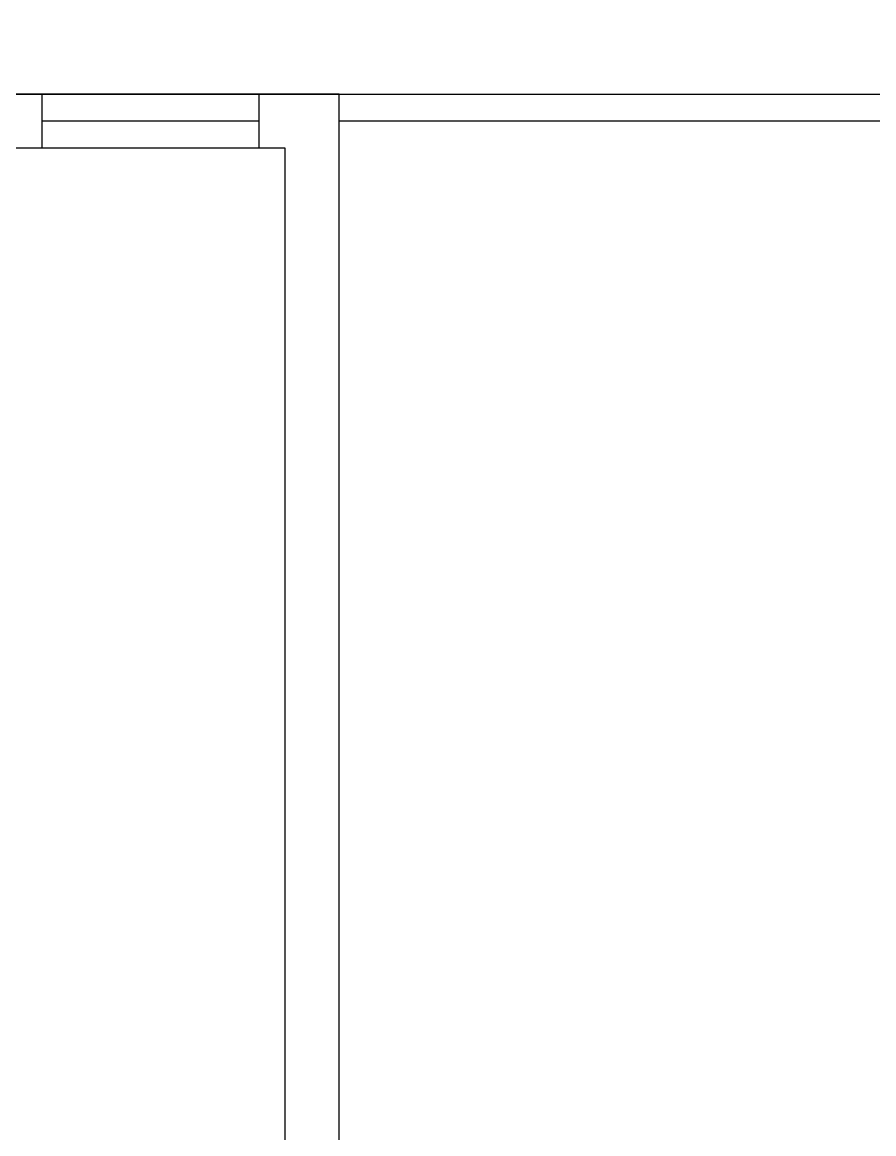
# Model space of a CAD drawing. Header units: metres. Extents: x 217 to 1422, y -179 to 129.
# Drawn here: x 478.46 to 481.602, y 62.871 to 66.971 of the extents above; entities that cross this region are included whole.
import ezdxf

# ---------------------------------------------------------------- set-up
doc = ezdxf.new("R2010")
doc.units = ezdxf.units.M
doc.header["$LTSCALE"] = 0.5
doc.header["$MEASUREMENT"] = 0
doc.layers.add('+1', color=255, linetype='Continuous')

msp = doc.modelspace()

# ---------------------------------------------------------------- linework, layer by layer
at = {"layer": '+1', "ltscale": 0.5, "transparency": 33554687}
for p, q in [((478.534, 66.5055), (478.534, 66.7055)), ((479.334, 66.5055), (479.334, 66.7055)), ((479.334, 66.6055), (478.534, 66.6055))]:
    msp.add_line(p, q, dxfattribs=at)
at = {"layer": '+1', "transparency": 33554687}
for points in [[(489.0976, 66.7055), (489.0976, 82.6831), (508.4641, 82.6831), (515.0648, 82.6831), (515.0648, 64.7958), (508.4539, 64.7958), (508.4216, 48.8736), (469.8674, 48.8736), (469.8674, 66.7055)], [(489.0976, 66.7055), (489.0976, 66.6055), (479.6297, 66.6055), (479.6297, 66.7055)]]:
    msp.add_lwpolyline(points, close=True, dxfattribs=at)
for points in [[(479.6297, 59.9523), (479.6297, 66.7055), (469.8674, 66.7055), (469.8674, 58.5523), (479.6297, 58.5523)], [(479.4297, 59.9523), (479.4297, 66.5055), (470.0674, 66.5055), (470.0674, 58.7523), (479.4297, 58.7523)]]:
    msp.add_lwpolyline(points, dxfattribs=at)

doc.saveas('drawing.dxf')
